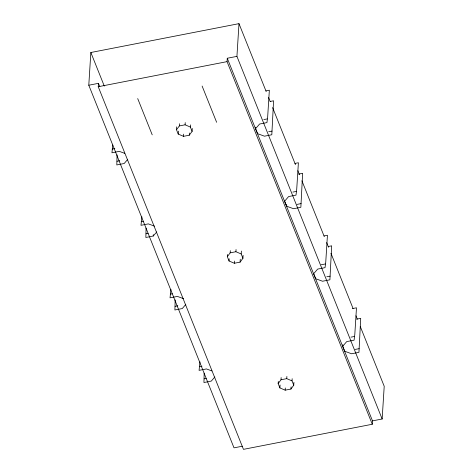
<?xml version="1.0" encoding="UTF-8"?>
<svg xmlns="http://www.w3.org/2000/svg" width="473" height="473" viewBox="0 0 473 473"><rect width="100%" height="100%" fill="white"/><g stroke="black" fill="none" stroke-linecap="round" stroke-linejoin="round"><path stroke-width="0.71" d="M242.288 446.234L234.011 447.848L88.788 85.223L90.846 52.503L238.989 23.65L266.151 91.472M238.989 23.65L236.932 56.37L227.271 58.25L372.493 420.875L372.281 424.257L243.459 449.35L98.236 86.725L98.449 83.343L88.788 85.223M112.799 144.998L111.941 152.791L119.297 151.354L124.771 153.358M117.073 154.842L116.807 164.947L124.168 163.51L127.71 159.407M141.888 216.8L140.984 225.314L148.345 223.883L154.5 226.135M146.074 228.087L145.855 237.47L153.211 236.039L156.758 231.936M153.211 236.039L153.305 234.567M192.286 128.455L192.103 131.376L189.259 135.219L183.518 136.336L178.232 134.078L176.506 129.768L176.689 126.847M178.232 134.078L178.416 131.157M176.506 129.768L179.35 125.924L179.486 123.737M170.936 289.328L170.032 297.836L177.387 296.405L183.542 298.664M183.518 136.336L183.654 134.143M192.103 131.376L190.377 127.066L185.091 124.807L185.233 122.613M175.164 299.888L174.898 309.992L182.253 308.562L185.8 304.458M189.259 135.219L189.401 133.025M190.377 127.066L190.513 124.872M199.978 361.851L199.074 370.365L206.429 368.928L211.904 370.933M204.165 373.138L203.94 382.521L211.301 381.084L214.843 376.981M372.281 424.257L227.058 61.638L227.271 58.25M243.116 255.373L242.933 258.293L240.089 262.137L234.342 263.254L229.062 260.995L227.336 256.685L227.472 254.492M229.062 260.995L229.198 258.802M227.336 256.685L230.174 252.842L230.316 250.655M234.342 263.254L234.484 261.061M242.933 258.293L241.2 253.983L235.921 251.725L236.057 249.531M240.089 262.137L240.272 259.216M241.2 253.983L241.39 251.062M270.148 101.459L273.577 100.79L271.809 134.758L264.454 136.189L257.608 133.682L255.591 128.65L255.686 127.178M265.921 90.893L269.35 90.225L267.665 116.979L266.943 122.602L259.588 124.032L255.591 128.65M298.51 174.117L302.625 173.313L300.858 207.28L293.497 208.711L286.656 206.21L286.744 204.738M293.94 382.29L293.757 385.211L290.919 389.054L285.172 390.172L279.892 387.913L278.159 383.603L278.301 381.409M279.892 387.913L280.075 384.992M278.159 383.603L281.003 379.76L281.139 377.572M294.963 163.416L298.392 162.747L296.707 189.507L295.986 195.124L288.631 196.555L284.64 201.173L286.656 206.21M285.172 390.172L285.308 387.978M293.757 385.211L292.03 380.901L286.75 378.642L286.886 376.449M290.919 389.054L291.055 386.861M292.03 380.901L292.166 378.707M324.011 235.944L327.434 235.276L325.755 262.03L325.034 267.647L317.673 269.084L313.682 273.696L315.698 278.733L322.545 281.24L329.9 279.803L331.668 245.836L328.238 246.504M356.601 319.163L360.71 318.364L358.942 352.332L351.587 353.763L344.746 351.256L342.73 346.224L342.819 344.752M352.367 308.603L356.482 307.799L354.797 334.553L354.076 340.176L346.721 341.607L342.73 346.224M372.493 420.875L382.154 418.995L384.212 386.275L360.278 326.506M98.236 86.725L227.058 61.638M179.35 125.924L185.091 124.807M112.172 149.113L114.844 148.593M263.828 119.574L267.174 118.924M117.038 161.269L119.716 160.749M268.699 131.731L272.04 131.08M141.214 221.636L143.224 221.246M292.876 192.097L296.216 191.447M146.086 233.792L148.09 233.402M297.074 204.389L301.088 203.603M230.174 252.842L235.921 251.725M170.262 294.165L172.267 293.774M321.25 264.756L325.264 263.975M175.128 306.321L177.807 305.8M326.79 276.782L330.13 276.131M199.304 366.687L201.983 366.167M350.96 337.148L354.307 336.498M204.176 378.843L206.181 378.453M355.164 349.435L359.173 348.654M281.003 379.76L286.75 378.642M268.575 97.515L270.189 101.547M272.608 107.59L295.465 164.669M297.889 170.712L299.498 174.744M301.922 180.787L324.242 236.524M326.66 242.566L328.546 247.267M330.964 253.309L353.018 308.378M355.974 315.763L357.322 319.121M236.932 56.37L382.154 418.995M202.113 86.039L216.634 122.3M137.702 98.585L152.223 134.846M90.846 52.503L104.291 86.08M98.449 83.343L99.791 86.701"/></g></svg>
